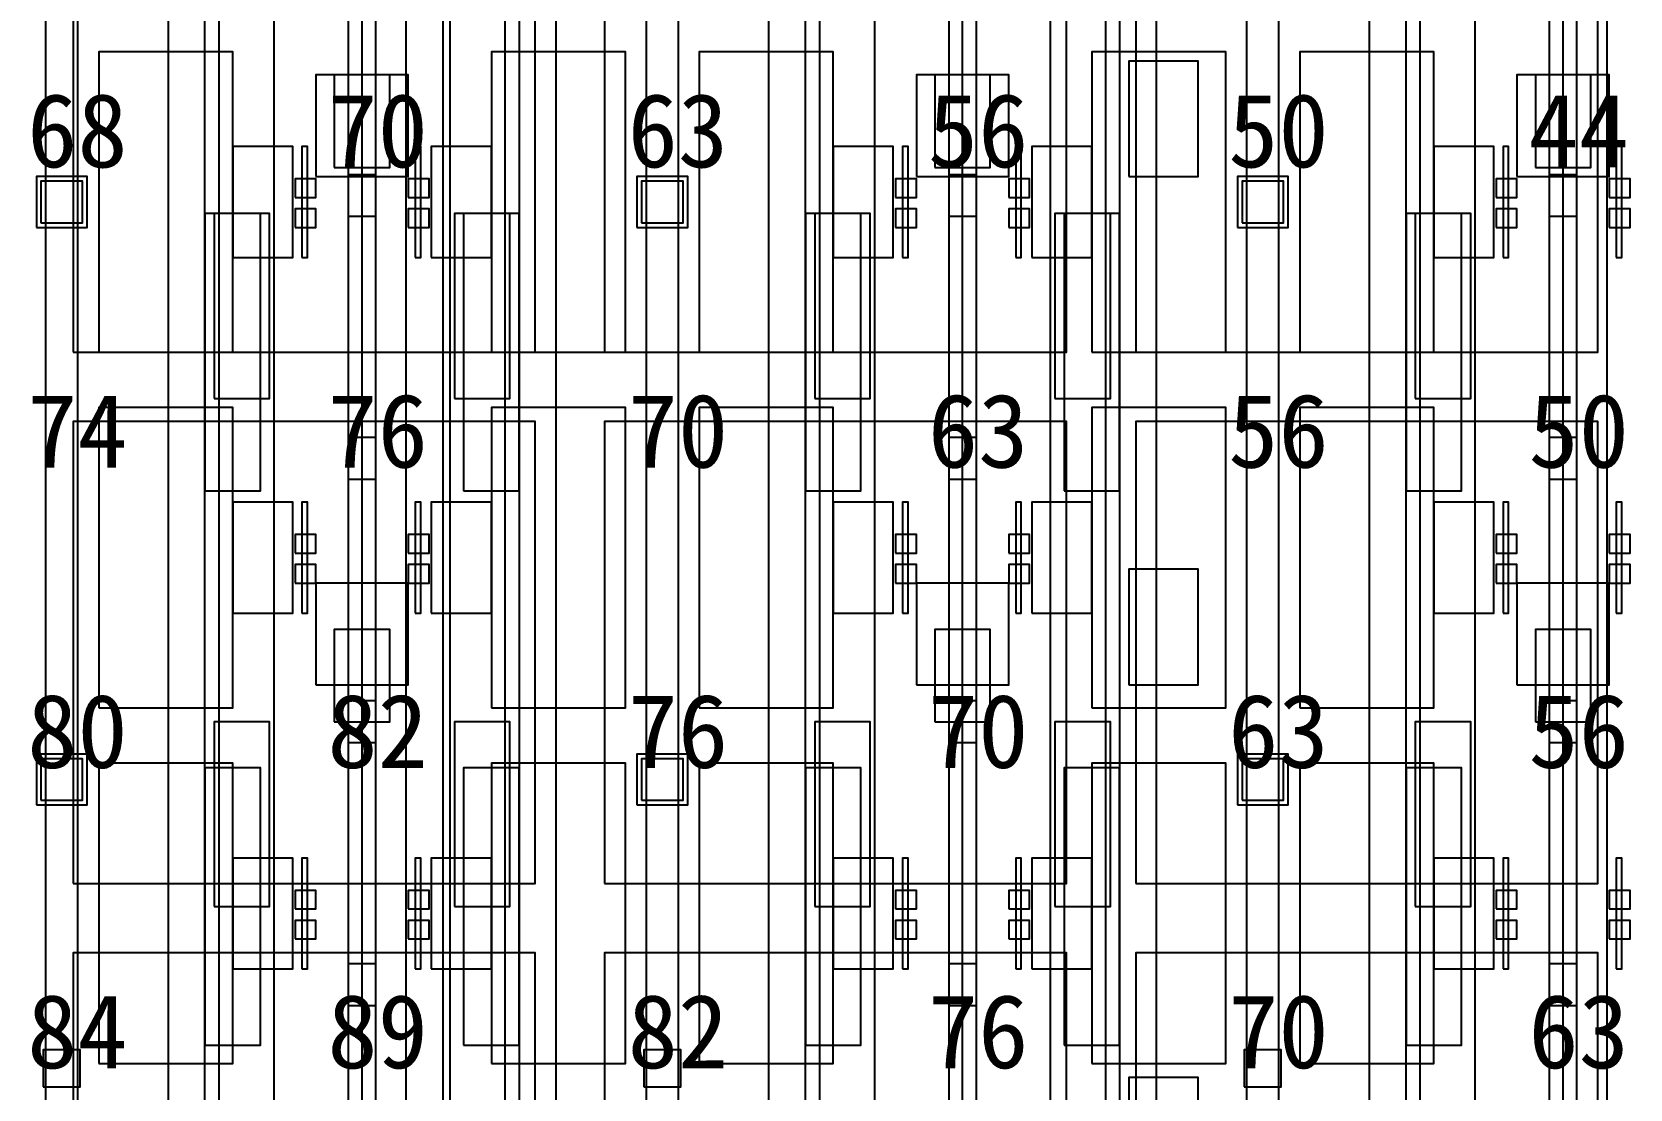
# Model space of a CAD drawing. Header units: metres. Extents: x -1640 to 1560, y -268 to 2338.
# Drawn here: x 67.1 to 101.7, y 1418.05 to 1440.93 of the extents above; entities that cross this region are included whole.
import ezdxf

# ---------------------------------------------------------------- set-up
doc = ezdxf.new("R2010")
doc.units = ezdxf.units.M
for name, color, linetype in [('1F_CHL', 4, 'Continuous'), ('1F_PUMP', 2, 'Continuous'), ('1F_SCR', 3, 'Continuous'), ('1F_STRUCT_COLUMN', 8, 'Continuous'), ('2F_CSF_LATERAL_RACK_CONCEPT', 9, 'Continuous'), ('2F_RFG', 5, 'Continuous'), ('2F_STRUCT_COLUMN', 8, 'Continuous'), ('2F_VMB', 6, 'Continuous'), ('3F_CLEANROOM_OVERHEAD_PIPE_DUCT_CONCEPT', 9, 'Continuous'), ('3F_CVD', 3, 'Continuous'), ('3F_EHS_EGRESS_DIST_M', 2, 'Continuous'), ('3F_FOUP', 5, 'Continuous'), ('3F_OHT', 9, 'Continuous'), ('3F_OHTV', 1, 'Continuous'), ('3F_STRUCT_COLUMN', 8, 'Continuous'), ('3F_TBAR', 6, 'Continuous'), ('4F_FFU', 1, 'Continuous'), ('4F_STRUCT_PLENUM_TRUSS_CONCEPT', 9, 'Continuous'), ('5F_CHL', 4, 'Continuous'), ('5F_PUMP', 2, 'Continuous'), ('5F_SCR', 3, 'Continuous'), ('5F_STRUCT_COLUMN', 8, 'Continuous'), ('6F_CSF_LATERAL_RACK_CONCEPT', 9, 'Continuous'), ('6F_RFG', 5, 'Continuous'), ('6F_STRUCT_COLUMN', 8, 'Continuous'), ('6F_VMB', 6, 'Continuous'), ('7F_CLEANROOM_OVERHEAD_PIPE_DUCT_CONCEPT', 9, 'Continuous'), ('7F_CVD', 3, 'Continuous'), ('7F_EHS_EGRESS_DIST_M', 2, 'Continuous'), ('7F_FOUP', 5, 'Continuous'), ('7F_OHT', 9, 'Continuous'), ('7F_OHTV', 1, 'Continuous'), ('7F_STRUCT_COLUMN', 8, 'Continuous'), ('7F_TBAR', 6, 'Continuous'), ('8F_FFU', 1, 'Continuous'), ('8F_STRUCT_PLENUM_TRUSS_CONCEPT', 9, 'Continuous'), ('EHS_TREATED_EXHAUST', 30, 'Continuous'), ('UTIL_PCW.R_CONCEPT', 1, 'Continuous'), ('UTIL_PCW.S_CONCEPT', 6, 'Continuous')]:
    doc.layers.add(name, color=color, linetype=linetype)

msp = doc.modelspace()

# ---------------------------------------------------------------- linework, layer by layer
at = {"layer": '1F_CHL'}
for points in [[(90.85, 1437.8), (92.35, 1437.8), (92.35, 1440.3), (90.85, 1440.3)], [(90.85, 1426.8), (92.35, 1426.8), (92.35, 1429.3), (90.85, 1429.3)], [(90.85, 1415.8), (92.35, 1415.8), (92.35, 1418.3), (90.85, 1418.3)]]:
    msp.add_lwpolyline(points, close=True, dxfattribs=at)
at = {"layer": '1F_PUMP'}
for points in [[(71.05, 1433), (72.25, 1433), (72.25, 1437), (71.05, 1437)], [(76.25, 1433), (77.45, 1433), (77.45, 1437), (76.25, 1437)], [(84.05, 1433), (85.25, 1433), (85.25, 1437), (84.05, 1437)], [(89.25, 1433), (90.45, 1433), (90.45, 1437), (89.25, 1437)], [(97.05, 1433), (98.25, 1433), (98.25, 1437), (97.05, 1437)], [(71.05, 1422), (72.25, 1422), (72.25, 1426), (71.05, 1426)], [(76.25, 1422), (77.45, 1422), (77.45, 1426), (76.25, 1426)], [(84.05, 1422), (85.25, 1422), (85.25, 1426), (84.05, 1426)], [(89.25, 1422), (90.45, 1422), (90.45, 1426), (89.25, 1426)], [(97.05, 1422), (98.25, 1422), (98.25, 1426), (97.05, 1426)]]:
    msp.add_lwpolyline(points, close=True, dxfattribs=at)
at = {"layer": '1F_SCR'}
for points in [[(73.25, 1437.8), (75.25, 1437.8), (75.25, 1440), (73.25, 1440)], [(86.25, 1437.8), (88.25, 1437.8), (88.25, 1440), (86.25, 1440)], [(99.25, 1437.8), (101.25, 1437.8), (101.25, 1440), (99.25, 1440)], [(73.25, 1426.8), (75.25, 1426.8), (75.25, 1429), (73.25, 1429)], [(86.25, 1426.8), (88.25, 1426.8), (88.25, 1429), (86.25, 1429)], [(99.25, 1426.8), (101.25, 1426.8), (101.25, 1429), (99.25, 1429)]]:
    msp.add_lwpolyline(points, close=True, dxfattribs=at)
at = {"layer": '1F_STRUCT_COLUMN'}
for points in [[(67.2, 1436.7), (68.3, 1436.7), (68.3, 1437.8), (67.2, 1437.8)], [(80.2, 1436.7), (81.3, 1436.7), (81.3, 1437.8), (80.2, 1437.8)], [(93.2, 1436.7), (94.3, 1436.7), (94.3, 1437.8), (93.2, 1437.8)], [(67.2, 1424.2), (68.3, 1424.2), (68.3, 1425.3), (67.2, 1425.3)], [(80.2, 1424.2), (81.3, 1424.2), (81.3, 1425.3), (80.2, 1425.3)], [(93.2, 1424.2), (94.3, 1424.2), (94.3, 1425.3), (93.2, 1425.3)]]:
    msp.add_lwpolyline(points, close=True, dxfattribs=at)
at = {"layer": '2F_CSF_LATERAL_RACK_CONCEPT'}
for points in [[(70.05, 1310), (70.85, 1310), (70.85, 1460), (70.05, 1460)], [(77.65, 1310), (78.45, 1310), (78.45, 1460), (77.65, 1460)], [(83.05, 1310), (83.85, 1310), (83.85, 1460), (83.05, 1460)], [(90.65, 1310), (91.45, 1310), (91.45, 1460), (90.65, 1460)], [(96.05, 1310), (96.85, 1310), (96.85, 1460), (96.05, 1460)]]:
    msp.add_lwpolyline(points, close=True, dxfattribs=at)
at = {"layer": '2F_RFG'}
for points in [[(70.85, 1431), (72.05, 1431), (72.05, 1437), (70.85, 1437)], [(76.45, 1431), (77.65, 1431), (77.65, 1437), (76.45, 1437)], [(83.85, 1431), (85.05, 1431), (85.05, 1437), (83.85, 1437)], [(89.45, 1431), (90.65, 1431), (90.65, 1437), (89.45, 1437)], [(96.85, 1431), (98.05, 1431), (98.05, 1437), (96.85, 1437)], [(70.85, 1419), (72.05, 1419), (72.05, 1425), (70.85, 1425)], [(76.45, 1419), (77.65, 1419), (77.65, 1425), (76.45, 1425)], [(83.85, 1419), (85.05, 1419), (85.05, 1425), (83.85, 1425)], [(89.45, 1419), (90.65, 1419), (90.65, 1425), (89.45, 1425)], [(96.85, 1419), (98.05, 1419), (98.05, 1425), (96.85, 1425)]]:
    msp.add_lwpolyline(points, close=True, dxfattribs=at)
at = {"layer": '2F_STRUCT_COLUMN'}
for points in [[(67.3, 1436.8), (68.2, 1436.8), (68.2, 1437.7), (67.3, 1437.7)], [(80.3, 1436.8), (81.2, 1436.8), (81.2, 1437.7), (80.3, 1437.7)], [(93.3, 1436.8), (94.2, 1436.8), (94.2, 1437.7), (93.3, 1437.7)], [(67.3, 1424.3), (68.2, 1424.3), (68.2, 1425.2), (67.3, 1425.2)], [(80.3, 1424.3), (81.2, 1424.3), (81.2, 1425.2), (80.3, 1425.2)], [(93.3, 1424.3), (94.2, 1424.3), (94.2, 1425.2), (93.3, 1425.2)]]:
    msp.add_lwpolyline(points, close=True, dxfattribs=at)
at = {"layer": '2F_VMB'}
for points in [[(73.65, 1438), (74.85, 1438), (74.85, 1440), (73.65, 1440)], [(86.65, 1438), (87.85, 1438), (87.85, 1440), (86.65, 1440)], [(99.65, 1438), (100.85, 1438), (100.85, 1440), (99.65, 1440)], [(73.65, 1426), (74.85, 1426), (74.85, 1428), (73.65, 1428)], [(86.65, 1426), (87.85, 1426), (87.85, 1428), (86.65, 1428)], [(99.65, 1426), (100.85, 1426), (100.85, 1428), (99.65, 1428)]]:
    msp.add_lwpolyline(points, close=True, dxfattribs=at)
at = {"layer": '3F_CLEANROOM_OVERHEAD_PIPE_DUCT_CONCEPT'}
for points in [[(71.15, 1309), (72.35, 1309), (72.35, 1461), (71.15, 1461)], [(76.15, 1309), (77.35, 1309), (77.35, 1461), (76.15, 1461)], [(84.15, 1309), (85.35, 1309), (85.35, 1461), (84.15, 1461)], [(89.15, 1309), (90.35, 1309), (90.35, 1461), (89.15, 1461)], [(97.15, 1309), (98.35, 1309), (98.35, 1461), (97.15, 1461)]]:
    msp.add_lwpolyline(points, close=True, dxfattribs=at)
at = {"layer": '3F_CVD'}
for points in [[(68.55, 1434), (71.45, 1434), (71.45, 1440.5), (68.55, 1440.5)], [(77.05, 1434), (79.95, 1434), (79.95, 1440.5), (77.05, 1440.5)], [(81.55, 1434), (84.45, 1434), (84.45, 1440.5), (81.55, 1440.5)], [(90.05, 1434), (92.95, 1434), (92.95, 1440.5), (90.05, 1440.5)], [(94.55, 1434), (97.45, 1434), (97.45, 1440.5), (94.55, 1440.5)], [(71.45, 1436.05), (72.75, 1436.05), (72.75, 1438.45), (71.45, 1438.45)], [(75.75, 1436.05), (77.05, 1436.05), (77.05, 1438.45), (75.75, 1438.45)], [(84.45, 1436.05), (85.75, 1436.05), (85.75, 1438.45), (84.45, 1438.45)], [(88.75, 1436.05), (90.05, 1436.05), (90.05, 1438.45), (88.75, 1438.45)], [(97.45, 1436.05), (98.75, 1436.05), (98.75, 1438.45), (97.45, 1438.45)], [(68.55, 1426.3), (71.45, 1426.3), (71.45, 1432.8), (68.55, 1432.8)], [(77.05, 1426.3), (79.95, 1426.3), (79.95, 1432.8), (77.05, 1432.8)], [(81.55, 1426.3), (84.45, 1426.3), (84.45, 1432.8), (81.55, 1432.8)], [(90.05, 1426.3), (92.95, 1426.3), (92.95, 1432.8), (90.05, 1432.8)], [(94.55, 1426.3), (97.45, 1426.3), (97.45, 1432.8), (94.55, 1432.8)], [(71.45, 1428.35), (72.75, 1428.35), (72.75, 1430.75), (71.45, 1430.75)], [(75.75, 1428.35), (77.05, 1428.35), (77.05, 1430.75), (75.75, 1430.75)], [(84.45, 1428.35), (85.75, 1428.35), (85.75, 1430.75), (84.45, 1430.75)], [(88.75, 1428.35), (90.05, 1428.35), (90.05, 1430.75), (88.75, 1430.75)], [(97.45, 1428.35), (98.75, 1428.35), (98.75, 1430.75), (97.45, 1430.75)], [(68.55, 1418.6), (71.45, 1418.6), (71.45, 1425.1), (68.55, 1425.1)], [(77.05, 1418.6), (79.95, 1418.6), (79.95, 1425.1), (77.05, 1425.1)], [(81.55, 1418.6), (84.45, 1418.6), (84.45, 1425.1), (81.55, 1425.1)], [(90.05, 1418.6), (92.95, 1418.6), (92.95, 1425.1), (90.05, 1425.1)], [(94.55, 1418.6), (97.45, 1418.6), (97.45, 1425.1), (94.55, 1425.1)], [(71.45, 1420.65), (72.75, 1420.65), (72.75, 1423.05), (71.45, 1423.05)], [(75.75, 1420.65), (77.05, 1420.65), (77.05, 1423.05), (75.75, 1423.05)], [(84.45, 1420.65), (85.75, 1420.65), (85.75, 1423.05), (84.45, 1423.05)], [(88.75, 1420.65), (90.05, 1420.65), (90.05, 1423.05), (88.75, 1423.05)], [(97.45, 1420.65), (98.75, 1420.65), (98.75, 1423.05), (97.45, 1423.05)]]:
    msp.add_lwpolyline(points, close=True, dxfattribs=at)
at = {"layer": '3F_FOUP'}
for points in [[(72.8, 1437.35), (73.25, 1437.35), (73.25, 1437.75), (72.8, 1437.75)], [(75.25, 1437.35), (75.7, 1437.35), (75.7, 1437.75), (75.25, 1437.75)], [(85.8, 1437.35), (86.25, 1437.35), (86.25, 1437.75), (85.8, 1437.75)], [(88.25, 1437.35), (88.7, 1437.35), (88.7, 1437.75), (88.25, 1437.75)], [(98.8, 1437.35), (99.25, 1437.35), (99.25, 1437.75), (98.8, 1437.75)], [(101.25, 1437.35), (101.7, 1437.35), (101.7, 1437.75), (101.25, 1437.75)], [(72.8, 1436.7), (73.25, 1436.7), (73.25, 1437.1), (72.8, 1437.1)], [(75.25, 1436.7), (75.7, 1436.7), (75.7, 1437.1), (75.25, 1437.1)], [(85.8, 1436.7), (86.25, 1436.7), (86.25, 1437.1), (85.8, 1437.1)], [(88.25, 1436.7), (88.7, 1436.7), (88.7, 1437.1), (88.25, 1437.1)], [(98.8, 1436.7), (99.25, 1436.7), (99.25, 1437.1), (98.8, 1437.1)], [(101.25, 1436.7), (101.7, 1436.7), (101.7, 1437.1), (101.25, 1437.1)], [(72.8, 1429.65), (73.25, 1429.65), (73.25, 1430.05), (72.8, 1430.05)], [(75.25, 1429.65), (75.7, 1429.65), (75.7, 1430.05), (75.25, 1430.05)], [(85.8, 1429.65), (86.25, 1429.65), (86.25, 1430.05), (85.8, 1430.05)], [(88.25, 1429.65), (88.7, 1429.65), (88.7, 1430.05), (88.25, 1430.05)], [(98.8, 1429.65), (99.25, 1429.65), (99.25, 1430.05), (98.8, 1430.05)], [(101.25, 1429.65), (101.7, 1429.65), (101.7, 1430.05), (101.25, 1430.05)], [(72.8, 1429), (73.25, 1429), (73.25, 1429.4), (72.8, 1429.4)], [(75.25, 1429), (75.7, 1429), (75.7, 1429.4), (75.25, 1429.4)], [(85.8, 1429), (86.25, 1429), (86.25, 1429.4), (85.8, 1429.4)], [(88.25, 1429), (88.7, 1429), (88.7, 1429.4), (88.25, 1429.4)], [(98.8, 1429), (99.25, 1429), (99.25, 1429.4), (98.8, 1429.4)], [(101.25, 1429), (101.7, 1429), (101.7, 1429.4), (101.25, 1429.4)], [(72.8, 1421.95), (73.25, 1421.95), (73.25, 1422.35), (72.8, 1422.35)], [(75.25, 1421.95), (75.7, 1421.95), (75.7, 1422.35), (75.25, 1422.35)], [(85.8, 1421.95), (86.25, 1421.95), (86.25, 1422.35), (85.8, 1422.35)], [(88.25, 1421.95), (88.7, 1421.95), (88.7, 1422.35), (88.25, 1422.35)], [(98.8, 1421.95), (99.25, 1421.95), (99.25, 1422.35), (98.8, 1422.35)], [(101.25, 1421.95), (101.7, 1421.95), (101.7, 1422.35), (101.25, 1422.35)], [(72.8, 1421.3), (73.25, 1421.3), (73.25, 1421.7), (72.8, 1421.7)], [(75.25, 1421.3), (75.7, 1421.3), (75.7, 1421.7), (75.25, 1421.7)], [(85.8, 1421.3), (86.25, 1421.3), (86.25, 1421.7), (85.8, 1421.7)], [(88.25, 1421.3), (88.7, 1421.3), (88.7, 1421.7), (88.25, 1421.7)], [(98.8, 1421.3), (99.25, 1421.3), (99.25, 1421.7), (98.8, 1421.7)], [(101.25, 1421.3), (101.7, 1421.3), (101.7, 1421.7), (101.25, 1421.7)]]:
    msp.add_lwpolyline(points, close=True, dxfattribs=at)
at = {"layer": '3F_OHT'}
for p, q in [((74.25, 1389), (74.25, 1461)), ((87.25, 1389), (87.25, 1461)), ((100.25, 1389), (100.25, 1461))]:
    msp.add_line(p, q, dxfattribs=at)
at = {"layer": '3F_OHTV'}
for points in [[(73.95, 1436.94), (74.55, 1436.94), (74.55, 1437.84), (73.95, 1437.84)], [(86.95, 1436.94), (87.55, 1436.94), (87.55, 1437.84), (86.95, 1437.84)], [(99.95, 1436.94), (100.55, 1436.94), (100.55, 1437.84), (99.95, 1437.84)], [(73.95, 1431.25), (74.55, 1431.25), (74.55, 1432.15), (73.95, 1432.15)], [(86.95, 1431.25), (87.55, 1431.25), (87.55, 1432.15), (86.95, 1432.15)], [(99.95, 1431.25), (100.55, 1431.25), (100.55, 1432.15), (99.95, 1432.15)], [(73.95, 1425.55), (74.55, 1425.55), (74.55, 1426.45), (73.95, 1426.45)], [(86.95, 1425.55), (87.55, 1425.55), (87.55, 1426.45), (86.95, 1426.45)], [(99.95, 1425.55), (100.55, 1425.55), (100.55, 1426.45), (99.95, 1426.45)], [(73.95, 1419.86), (74.55, 1419.86), (74.55, 1420.76), (73.95, 1420.76)], [(86.95, 1419.86), (87.55, 1419.86), (87.55, 1420.76), (86.95, 1420.76)], [(99.95, 1419.86), (100.55, 1419.86), (100.55, 1420.76), (99.95, 1420.76)]]:
    msp.add_lwpolyline(points, close=True, dxfattribs=at)
at = {"layer": '3F_STRUCT_COLUMN'}
for points in [[(67.35, 1418.1), (68.15, 1418.1), (68.15, 1418.9), (67.35, 1418.9)], [(80.35, 1418.1), (81.15, 1418.1), (81.15, 1418.9), (80.35, 1418.9)], [(93.35, 1418.1), (94.15, 1418.1), (94.15, 1418.9), (93.35, 1418.9)]]:
    msp.add_lwpolyline(points, close=True, dxfattribs=at)
at = {"layer": '3F_TBAR'}
for points in [[(72.95, 1436.05), (73.07, 1436.05), (73.07, 1438.45), (72.95, 1438.45)], [(75.4, 1436.05), (75.52, 1436.05), (75.52, 1438.45), (75.4, 1438.45)], [(85.95, 1436.05), (86.07, 1436.05), (86.07, 1438.45), (85.95, 1438.45)], [(88.4, 1436.05), (88.52, 1436.05), (88.52, 1438.45), (88.4, 1438.45)], [(98.95, 1436.05), (99.07, 1436.05), (99.07, 1438.45), (98.95, 1438.45)], [(101.4, 1436.05), (101.52, 1436.05), (101.52, 1438.45), (101.4, 1438.45)], [(72.95, 1428.35), (73.07, 1428.35), (73.07, 1430.75), (72.95, 1430.75)], [(75.4, 1428.35), (75.52, 1428.35), (75.52, 1430.75), (75.4, 1430.75)], [(85.95, 1428.35), (86.07, 1428.35), (86.07, 1430.75), (85.95, 1430.75)], [(88.4, 1428.35), (88.52, 1428.35), (88.52, 1430.75), (88.4, 1430.75)], [(98.95, 1428.35), (99.07, 1428.35), (99.07, 1430.75), (98.95, 1430.75)], [(101.4, 1428.35), (101.52, 1428.35), (101.52, 1430.75), (101.4, 1430.75)], [(72.95, 1420.65), (73.07, 1420.65), (73.07, 1423.05), (72.95, 1423.05)], [(75.4, 1420.65), (75.52, 1420.65), (75.52, 1423.05), (75.4, 1423.05)], [(85.95, 1420.65), (86.07, 1420.65), (86.07, 1423.05), (85.95, 1423.05)], [(88.4, 1420.65), (88.52, 1420.65), (88.52, 1423.05), (88.4, 1423.05)], [(98.95, 1420.65), (99.07, 1420.65), (99.07, 1423.05), (98.95, 1423.05)], [(101.4, 1420.65), (101.52, 1420.65), (101.52, 1423.05), (101.4, 1423.05)]]:
    msp.add_lwpolyline(points, close=True, dxfattribs=at)
at = {"layer": '4F_FFU'}
for points in [[(68, 1434), (78, 1434), (78, 1444), (68, 1444)], [(79.5, 1434), (89.5, 1434), (89.5, 1444), (79.5, 1444)], [(91, 1434), (101, 1434), (101, 1444), (91, 1444)], [(68, 1422.5), (78, 1422.5), (78, 1432.5), (68, 1432.5)], [(79.5, 1422.5), (89.5, 1422.5), (89.5, 1432.5), (79.5, 1432.5)], [(91, 1422.5), (101, 1422.5), (101, 1432.5), (91, 1432.5)], [(68, 1411), (78, 1411), (78, 1421), (68, 1421)], [(79.5, 1411), (89.5, 1411), (89.5, 1421), (79.5, 1421)], [(91, 1411), (101, 1411), (101, 1421), (91, 1421)]]:
    msp.add_lwpolyline(points, close=True, dxfattribs=at)
at = {"layer": '4F_STRUCT_PLENUM_TRUSS_CONCEPT'}
for points in [[(67.4, 1306), (68.1, 1306), (68.1, 1464), (67.4, 1464)], [(80.4, 1306), (81.1, 1306), (81.1, 1464), (80.4, 1464)], [(93.4, 1306), (94.1, 1306), (94.1, 1464), (93.4, 1464)]]:
    msp.add_lwpolyline(points, close=True, dxfattribs=at)
at = {"layer": '5F_CHL'}
for points in [[(90.85, 1437.8), (92.35, 1437.8), (92.35, 1440.3), (90.85, 1440.3)], [(90.85, 1426.8), (92.35, 1426.8), (92.35, 1429.3), (90.85, 1429.3)], [(90.85, 1415.8), (92.35, 1415.8), (92.35, 1418.3), (90.85, 1418.3)]]:
    msp.add_lwpolyline(points, close=True, dxfattribs=at)
at = {"layer": '5F_PUMP'}
for points in [[(71.05, 1433), (72.25, 1433), (72.25, 1437), (71.05, 1437)], [(76.25, 1433), (77.45, 1433), (77.45, 1437), (76.25, 1437)], [(84.05, 1433), (85.25, 1433), (85.25, 1437), (84.05, 1437)], [(89.25, 1433), (90.45, 1433), (90.45, 1437), (89.25, 1437)], [(97.05, 1433), (98.25, 1433), (98.25, 1437), (97.05, 1437)], [(71.05, 1422), (72.25, 1422), (72.25, 1426), (71.05, 1426)], [(76.25, 1422), (77.45, 1422), (77.45, 1426), (76.25, 1426)], [(84.05, 1422), (85.25, 1422), (85.25, 1426), (84.05, 1426)], [(89.25, 1422), (90.45, 1422), (90.45, 1426), (89.25, 1426)], [(97.05, 1422), (98.25, 1422), (98.25, 1426), (97.05, 1426)]]:
    msp.add_lwpolyline(points, close=True, dxfattribs=at)
at = {"layer": '5F_SCR'}
for points in [[(73.25, 1437.8), (75.25, 1437.8), (75.25, 1440), (73.25, 1440)], [(86.25, 1437.8), (88.25, 1437.8), (88.25, 1440), (86.25, 1440)], [(99.25, 1437.8), (101.25, 1437.8), (101.25, 1440), (99.25, 1440)], [(73.25, 1426.8), (75.25, 1426.8), (75.25, 1429), (73.25, 1429)], [(86.25, 1426.8), (88.25, 1426.8), (88.25, 1429), (86.25, 1429)], [(99.25, 1426.8), (101.25, 1426.8), (101.25, 1429), (99.25, 1429)]]:
    msp.add_lwpolyline(points, close=True, dxfattribs=at)
at = {"layer": '5F_STRUCT_COLUMN'}
for points in [[(67.2, 1436.7), (68.3, 1436.7), (68.3, 1437.8), (67.2, 1437.8)], [(80.2, 1436.7), (81.3, 1436.7), (81.3, 1437.8), (80.2, 1437.8)], [(93.2, 1436.7), (94.3, 1436.7), (94.3, 1437.8), (93.2, 1437.8)], [(67.2, 1424.2), (68.3, 1424.2), (68.3, 1425.3), (67.2, 1425.3)], [(80.2, 1424.2), (81.3, 1424.2), (81.3, 1425.3), (80.2, 1425.3)], [(93.2, 1424.2), (94.3, 1424.2), (94.3, 1425.3), (93.2, 1425.3)]]:
    msp.add_lwpolyline(points, close=True, dxfattribs=at)
at = {"layer": '6F_CSF_LATERAL_RACK_CONCEPT'}
for points in [[(70.05, 1310), (70.85, 1310), (70.85, 1460), (70.05, 1460)], [(77.65, 1310), (78.45, 1310), (78.45, 1460), (77.65, 1460)], [(83.05, 1310), (83.85, 1310), (83.85, 1460), (83.05, 1460)], [(90.65, 1310), (91.45, 1310), (91.45, 1460), (90.65, 1460)], [(96.05, 1310), (96.85, 1310), (96.85, 1460), (96.05, 1460)]]:
    msp.add_lwpolyline(points, close=True, dxfattribs=at)
at = {"layer": '6F_RFG'}
for points in [[(70.85, 1431), (72.05, 1431), (72.05, 1437), (70.85, 1437)], [(76.45, 1431), (77.65, 1431), (77.65, 1437), (76.45, 1437)], [(83.85, 1431), (85.05, 1431), (85.05, 1437), (83.85, 1437)], [(89.45, 1431), (90.65, 1431), (90.65, 1437), (89.45, 1437)], [(96.85, 1431), (98.05, 1431), (98.05, 1437), (96.85, 1437)], [(70.85, 1419), (72.05, 1419), (72.05, 1425), (70.85, 1425)], [(76.45, 1419), (77.65, 1419), (77.65, 1425), (76.45, 1425)], [(83.85, 1419), (85.05, 1419), (85.05, 1425), (83.85, 1425)], [(89.45, 1419), (90.65, 1419), (90.65, 1425), (89.45, 1425)], [(96.85, 1419), (98.05, 1419), (98.05, 1425), (96.85, 1425)]]:
    msp.add_lwpolyline(points, close=True, dxfattribs=at)
at = {"layer": '6F_STRUCT_COLUMN'}
for points in [[(67.3, 1436.8), (68.2, 1436.8), (68.2, 1437.7), (67.3, 1437.7)], [(80.3, 1436.8), (81.2, 1436.8), (81.2, 1437.7), (80.3, 1437.7)], [(93.3, 1436.8), (94.2, 1436.8), (94.2, 1437.7), (93.3, 1437.7)], [(67.3, 1424.3), (68.2, 1424.3), (68.2, 1425.2), (67.3, 1425.2)], [(80.3, 1424.3), (81.2, 1424.3), (81.2, 1425.2), (80.3, 1425.2)], [(93.3, 1424.3), (94.2, 1424.3), (94.2, 1425.2), (93.3, 1425.2)]]:
    msp.add_lwpolyline(points, close=True, dxfattribs=at)
at = {"layer": '6F_VMB'}
for points in [[(73.65, 1438), (74.85, 1438), (74.85, 1440), (73.65, 1440)], [(86.65, 1438), (87.85, 1438), (87.85, 1440), (86.65, 1440)], [(99.65, 1438), (100.85, 1438), (100.85, 1440), (99.65, 1440)], [(73.65, 1426), (74.85, 1426), (74.85, 1428), (73.65, 1428)], [(86.65, 1426), (87.85, 1426), (87.85, 1428), (86.65, 1428)], [(99.65, 1426), (100.85, 1426), (100.85, 1428), (99.65, 1428)]]:
    msp.add_lwpolyline(points, close=True, dxfattribs=at)
at = {"layer": '7F_CLEANROOM_OVERHEAD_PIPE_DUCT_CONCEPT'}
for points in [[(71.15, 1309), (72.35, 1309), (72.35, 1461), (71.15, 1461)], [(76.15, 1309), (77.35, 1309), (77.35, 1461), (76.15, 1461)], [(84.15, 1309), (85.35, 1309), (85.35, 1461), (84.15, 1461)], [(89.15, 1309), (90.35, 1309), (90.35, 1461), (89.15, 1461)], [(97.15, 1309), (98.35, 1309), (98.35, 1461), (97.15, 1461)]]:
    msp.add_lwpolyline(points, close=True, dxfattribs=at)
at = {"layer": '7F_CVD'}
for points in [[(68.55, 1434), (71.45, 1434), (71.45, 1440.5), (68.55, 1440.5)], [(77.05, 1434), (79.95, 1434), (79.95, 1440.5), (77.05, 1440.5)], [(81.55, 1434), (84.45, 1434), (84.45, 1440.5), (81.55, 1440.5)], [(90.05, 1434), (92.95, 1434), (92.95, 1440.5), (90.05, 1440.5)], [(94.55, 1434), (97.45, 1434), (97.45, 1440.5), (94.55, 1440.5)], [(71.45, 1436.05), (72.75, 1436.05), (72.75, 1438.45), (71.45, 1438.45)], [(75.75, 1436.05), (77.05, 1436.05), (77.05, 1438.45), (75.75, 1438.45)], [(84.45, 1436.05), (85.75, 1436.05), (85.75, 1438.45), (84.45, 1438.45)], [(88.75, 1436.05), (90.05, 1436.05), (90.05, 1438.45), (88.75, 1438.45)], [(97.45, 1436.05), (98.75, 1436.05), (98.75, 1438.45), (97.45, 1438.45)], [(68.55, 1426.3), (71.45, 1426.3), (71.45, 1432.8), (68.55, 1432.8)], [(77.05, 1426.3), (79.95, 1426.3), (79.95, 1432.8), (77.05, 1432.8)], [(81.55, 1426.3), (84.45, 1426.3), (84.45, 1432.8), (81.55, 1432.8)], [(90.05, 1426.3), (92.95, 1426.3), (92.95, 1432.8), (90.05, 1432.8)], [(94.55, 1426.3), (97.45, 1426.3), (97.45, 1432.8), (94.55, 1432.8)], [(71.45, 1428.35), (72.75, 1428.35), (72.75, 1430.75), (71.45, 1430.75)], [(75.75, 1428.35), (77.05, 1428.35), (77.05, 1430.75), (75.75, 1430.75)], [(84.45, 1428.35), (85.75, 1428.35), (85.75, 1430.75), (84.45, 1430.75)], [(88.75, 1428.35), (90.05, 1428.35), (90.05, 1430.75), (88.75, 1430.75)], [(97.45, 1428.35), (98.75, 1428.35), (98.75, 1430.75), (97.45, 1430.75)], [(68.55, 1418.6), (71.45, 1418.6), (71.45, 1425.1), (68.55, 1425.1)], [(77.05, 1418.6), (79.95, 1418.6), (79.95, 1425.1), (77.05, 1425.1)], [(81.55, 1418.6), (84.45, 1418.6), (84.45, 1425.1), (81.55, 1425.1)], [(90.05, 1418.6), (92.95, 1418.6), (92.95, 1425.1), (90.05, 1425.1)], [(94.55, 1418.6), (97.45, 1418.6), (97.45, 1425.1), (94.55, 1425.1)], [(71.45, 1420.65), (72.75, 1420.65), (72.75, 1423.05), (71.45, 1423.05)], [(75.75, 1420.65), (77.05, 1420.65), (77.05, 1423.05), (75.75, 1423.05)], [(84.45, 1420.65), (85.75, 1420.65), (85.75, 1423.05), (84.45, 1423.05)], [(88.75, 1420.65), (90.05, 1420.65), (90.05, 1423.05), (88.75, 1423.05)], [(97.45, 1420.65), (98.75, 1420.65), (98.75, 1423.05), (97.45, 1423.05)]]:
    msp.add_lwpolyline(points, close=True, dxfattribs=at)
at = {"layer": '7F_FOUP'}
for points in [[(72.8, 1437.35), (73.25, 1437.35), (73.25, 1437.75), (72.8, 1437.75)], [(75.25, 1437.35), (75.7, 1437.35), (75.7, 1437.75), (75.25, 1437.75)], [(85.8, 1437.35), (86.25, 1437.35), (86.25, 1437.75), (85.8, 1437.75)], [(88.25, 1437.35), (88.7, 1437.35), (88.7, 1437.75), (88.25, 1437.75)], [(98.8, 1437.35), (99.25, 1437.35), (99.25, 1437.75), (98.8, 1437.75)], [(101.25, 1437.35), (101.7, 1437.35), (101.7, 1437.75), (101.25, 1437.75)], [(72.8, 1436.7), (73.25, 1436.7), (73.25, 1437.1), (72.8, 1437.1)], [(75.25, 1436.7), (75.7, 1436.7), (75.7, 1437.1), (75.25, 1437.1)], [(85.8, 1436.7), (86.25, 1436.7), (86.25, 1437.1), (85.8, 1437.1)], [(88.25, 1436.7), (88.7, 1436.7), (88.7, 1437.1), (88.25, 1437.1)], [(98.8, 1436.7), (99.25, 1436.7), (99.25, 1437.1), (98.8, 1437.1)], [(101.25, 1436.7), (101.7, 1436.7), (101.7, 1437.1), (101.25, 1437.1)], [(72.8, 1429.65), (73.25, 1429.65), (73.25, 1430.05), (72.8, 1430.05)], [(75.25, 1429.65), (75.7, 1429.65), (75.7, 1430.05), (75.25, 1430.05)], [(85.8, 1429.65), (86.25, 1429.65), (86.25, 1430.05), (85.8, 1430.05)], [(88.25, 1429.65), (88.7, 1429.65), (88.7, 1430.05), (88.25, 1430.05)], [(98.8, 1429.65), (99.25, 1429.65), (99.25, 1430.05), (98.8, 1430.05)], [(101.25, 1429.65), (101.7, 1429.65), (101.7, 1430.05), (101.25, 1430.05)], [(72.8, 1429), (73.25, 1429), (73.25, 1429.4), (72.8, 1429.4)], [(75.25, 1429), (75.7, 1429), (75.7, 1429.4), (75.25, 1429.4)], [(85.8, 1429), (86.25, 1429), (86.25, 1429.4), (85.8, 1429.4)], [(88.25, 1429), (88.7, 1429), (88.7, 1429.4), (88.25, 1429.4)], [(98.8, 1429), (99.25, 1429), (99.25, 1429.4), (98.8, 1429.4)], [(101.25, 1429), (101.7, 1429), (101.7, 1429.4), (101.25, 1429.4)], [(72.8, 1421.95), (73.25, 1421.95), (73.25, 1422.35), (72.8, 1422.35)], [(75.25, 1421.95), (75.7, 1421.95), (75.7, 1422.35), (75.25, 1422.35)], [(85.8, 1421.95), (86.25, 1421.95), (86.25, 1422.35), (85.8, 1422.35)], [(88.25, 1421.95), (88.7, 1421.95), (88.7, 1422.35), (88.25, 1422.35)], [(98.8, 1421.95), (99.25, 1421.95), (99.25, 1422.35), (98.8, 1422.35)], [(101.25, 1421.95), (101.7, 1421.95), (101.7, 1422.35), (101.25, 1422.35)], [(72.8, 1421.3), (73.25, 1421.3), (73.25, 1421.7), (72.8, 1421.7)], [(75.25, 1421.3), (75.7, 1421.3), (75.7, 1421.7), (75.25, 1421.7)], [(85.8, 1421.3), (86.25, 1421.3), (86.25, 1421.7), (85.8, 1421.7)], [(88.25, 1421.3), (88.7, 1421.3), (88.7, 1421.7), (88.25, 1421.7)], [(98.8, 1421.3), (99.25, 1421.3), (99.25, 1421.7), (98.8, 1421.7)], [(101.25, 1421.3), (101.7, 1421.3), (101.7, 1421.7), (101.25, 1421.7)]]:
    msp.add_lwpolyline(points, close=True, dxfattribs=at)
at = {"layer": '7F_OHT'}
for p, q in [((74.25, 1389), (74.25, 1461)), ((87.25, 1389), (87.25, 1461)), ((100.25, 1389), (100.25, 1461))]:
    msp.add_line(p, q, dxfattribs=at)
at = {"layer": '7F_OHTV'}
for points in [[(73.95, 1436.94), (74.55, 1436.94), (74.55, 1437.84), (73.95, 1437.84)], [(86.95, 1436.94), (87.55, 1436.94), (87.55, 1437.84), (86.95, 1437.84)], [(99.95, 1436.94), (100.55, 1436.94), (100.55, 1437.84), (99.95, 1437.84)], [(73.95, 1431.25), (74.55, 1431.25), (74.55, 1432.15), (73.95, 1432.15)], [(86.95, 1431.25), (87.55, 1431.25), (87.55, 1432.15), (86.95, 1432.15)], [(99.95, 1431.25), (100.55, 1431.25), (100.55, 1432.15), (99.95, 1432.15)], [(73.95, 1425.55), (74.55, 1425.55), (74.55, 1426.45), (73.95, 1426.45)], [(86.95, 1425.55), (87.55, 1425.55), (87.55, 1426.45), (86.95, 1426.45)], [(99.95, 1425.55), (100.55, 1425.55), (100.55, 1426.45), (99.95, 1426.45)], [(73.95, 1419.86), (74.55, 1419.86), (74.55, 1420.76), (73.95, 1420.76)], [(86.95, 1419.86), (87.55, 1419.86), (87.55, 1420.76), (86.95, 1420.76)], [(99.95, 1419.86), (100.55, 1419.86), (100.55, 1420.76), (99.95, 1420.76)]]:
    msp.add_lwpolyline(points, close=True, dxfattribs=at)
at = {"layer": '7F_STRUCT_COLUMN'}
for points in [[(67.35, 1418.1), (68.15, 1418.1), (68.15, 1418.9), (67.35, 1418.9)], [(80.35, 1418.1), (81.15, 1418.1), (81.15, 1418.9), (80.35, 1418.9)], [(93.35, 1418.1), (94.15, 1418.1), (94.15, 1418.9), (93.35, 1418.9)]]:
    msp.add_lwpolyline(points, close=True, dxfattribs=at)
at = {"layer": '7F_TBAR'}
for points in [[(72.95, 1436.05), (73.07, 1436.05), (73.07, 1438.45), (72.95, 1438.45)], [(75.4, 1436.05), (75.52, 1436.05), (75.52, 1438.45), (75.4, 1438.45)], [(85.95, 1436.05), (86.07, 1436.05), (86.07, 1438.45), (85.95, 1438.45)], [(88.4, 1436.05), (88.52, 1436.05), (88.52, 1438.45), (88.4, 1438.45)], [(98.95, 1436.05), (99.07, 1436.05), (99.07, 1438.45), (98.95, 1438.45)], [(101.4, 1436.05), (101.52, 1436.05), (101.52, 1438.45), (101.4, 1438.45)], [(72.95, 1428.35), (73.07, 1428.35), (73.07, 1430.75), (72.95, 1430.75)], [(75.4, 1428.35), (75.52, 1428.35), (75.52, 1430.75), (75.4, 1430.75)], [(85.95, 1428.35), (86.07, 1428.35), (86.07, 1430.75), (85.95, 1430.75)], [(88.4, 1428.35), (88.52, 1428.35), (88.52, 1430.75), (88.4, 1430.75)], [(98.95, 1428.35), (99.07, 1428.35), (99.07, 1430.75), (98.95, 1430.75)], [(101.4, 1428.35), (101.52, 1428.35), (101.52, 1430.75), (101.4, 1430.75)], [(72.95, 1420.65), (73.07, 1420.65), (73.07, 1423.05), (72.95, 1423.05)], [(75.4, 1420.65), (75.52, 1420.65), (75.52, 1423.05), (75.4, 1423.05)], [(85.95, 1420.65), (86.07, 1420.65), (86.07, 1423.05), (85.95, 1423.05)], [(88.4, 1420.65), (88.52, 1420.65), (88.52, 1423.05), (88.4, 1423.05)], [(98.95, 1420.65), (99.07, 1420.65), (99.07, 1423.05), (98.95, 1423.05)], [(101.4, 1420.65), (101.52, 1420.65), (101.52, 1423.05), (101.4, 1423.05)]]:
    msp.add_lwpolyline(points, close=True, dxfattribs=at)
at = {"layer": '8F_FFU'}
for points in [[(68, 1434), (78, 1434), (78, 1444), (68, 1444)], [(79.5, 1434), (89.5, 1434), (89.5, 1444), (79.5, 1444)], [(91, 1434), (101, 1434), (101, 1444), (91, 1444)], [(68, 1422.5), (78, 1422.5), (78, 1432.5), (68, 1432.5)], [(79.5, 1422.5), (89.5, 1422.5), (89.5, 1432.5), (79.5, 1432.5)], [(91, 1422.5), (101, 1422.5), (101, 1432.5), (91, 1432.5)], [(68, 1411), (78, 1411), (78, 1421), (68, 1421)], [(79.5, 1411), (89.5, 1411), (89.5, 1421), (79.5, 1421)], [(91, 1411), (101, 1411), (101, 1421), (91, 1421)]]:
    msp.add_lwpolyline(points, close=True, dxfattribs=at)
at = {"layer": '8F_STRUCT_PLENUM_TRUSS_CONCEPT'}
for points in [[(67.4, 1306), (68.1, 1306), (68.1, 1464), (67.4, 1464)], [(80.4, 1306), (81.1, 1306), (81.1, 1464), (80.4, 1464)], [(93.4, 1306), (94.1, 1306), (94.1, 1464), (93.4, 1464)]]:
    msp.add_lwpolyline(points, close=True, dxfattribs=at)
at = {"layer": 'EHS_TREATED_EXHAUST'}
for points in [[(73.95, 1310), (74.55, 1310), (74.55, 1472), (73.95, 1472)], [(73.95, 1310), (74.55, 1310), (74.55, 1472), (73.95, 1472)], [(86.95, 1310), (87.55, 1310), (87.55, 1472), (86.95, 1472)], [(86.95, 1310), (87.55, 1310), (87.55, 1472), (86.95, 1472)], [(99.95, 1310), (100.55, 1310), (100.55, 1472), (99.95, 1472)], [(99.95, 1310), (100.55, 1310), (100.55, 1472), (99.95, 1472)]]:
    msp.add_lwpolyline(points, close=True, dxfattribs=at)
at = {"layer": 'UTIL_PCW.R_CONCEPT'}
msp.add_line((76.005, 1311.78), (76.005, 1458.23), dxfattribs=at)
msp.add_line((76.005, 1311.78), (76.005, 1458.23), dxfattribs=at)
at = {"layer": 'UTIL_PCW.S_CONCEPT'}
for p, q in [((75.205, 1311.78), (75.205, 1458.23)), ((75.205, 1311.78), (75.205, 1458.23)), ((101.205, 1311.78), (101.205, 1458.23)), ((101.205, 1311.78), (101.205, 1458.23))]:
    msp.add_line(p, q, dxfattribs=at)

# ---------------------------------------------------------------- texts
at = {"layer": '3F_EHS_EGRESS_DIST_M'}
for s, p in [('68', (67, 1438)), ('70', (73.5, 1438)), ('63', (80, 1438)), ('56', (86.5, 1438)), ('50', (93, 1438)), ('44', (99.5, 1438)), ('74', (67, 1431.5)), ('76', (73.5, 1431.5)), ('70', (80, 1431.5)), ('63', (86.5, 1431.5)), ('56', (93, 1431.5)), ('50', (99.5, 1431.5)), ('80', (67, 1425)), ('82', (73.5, 1425)), ('76', (80, 1425)), ('70', (86.5, 1425)), ('63', (93, 1425)), ('56', (99.5, 1425)), ('84', (67, 1418.5)), ('89', (73.5, 1418.5)), ('82', (80, 1418.5)), ('76', (86.5, 1418.5)), ('70', (93, 1418.5)), ('63', (99.5, 1418.5))]:
    msp.add_text(s, height=1.6, dxfattribs=at).set_placement(p)
at = {"layer": '7F_EHS_EGRESS_DIST_M'}
for s, p in [('68', (67, 1438)), ('70', (73.5, 1438)), ('63', (80, 1438)), ('56', (86.5, 1438)), ('50', (93, 1438)), ('44', (99.5, 1438)), ('74', (67, 1431.5)), ('76', (73.5, 1431.5)), ('70', (80, 1431.5)), ('63', (86.5, 1431.5)), ('56', (93, 1431.5)), ('50', (99.5, 1431.5)), ('80', (67, 1425)), ('82', (73.5, 1425)), ('76', (80, 1425)), ('70', (86.5, 1425)), ('63', (93, 1425)), ('56', (99.5, 1425)), ('84', (67, 1418.5)), ('89', (73.5, 1418.5)), ('82', (80, 1418.5)), ('76', (86.5, 1418.5)), ('70', (93, 1418.5)), ('63', (99.5, 1418.5))]:
    msp.add_text(s, height=1.6, dxfattribs=at).set_placement(p)

doc.saveas('drawing.dxf')
